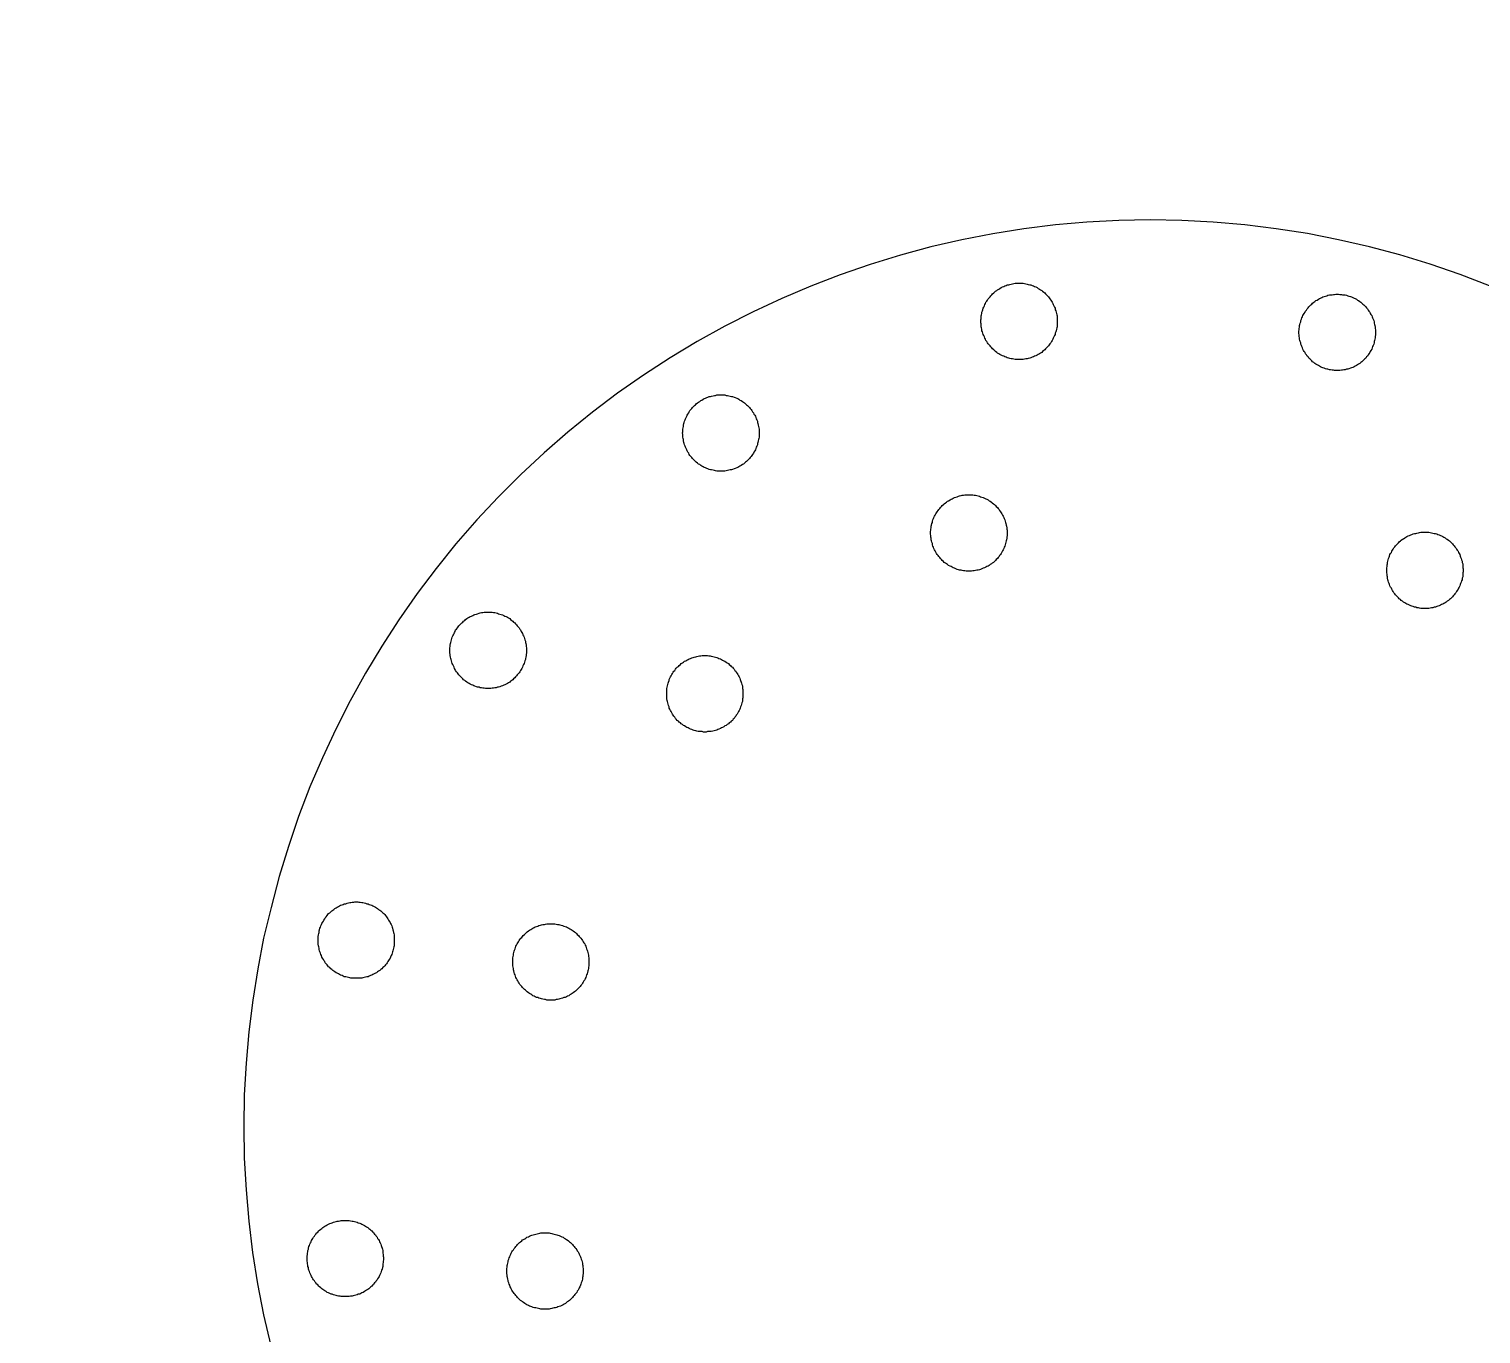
# Model space of a CAD drawing. Extents: x 1225654 to 1325654, y 924838 to 1022543.
# Drawn here: x 1261682 to 1262832, y 946783 to 947816 of the extents above; entities that cross this region are included whole.
import ezdxf

# ---------------------------------------------------------------- set-up
doc = ezdxf.new("R2010")
doc.units = 13

msp = doc.modelspace()

# ---------------------------------------------------------------- linework, layer by layer
msp.add_lwpolyline([(1260678.3, 924838.4), (1290630.1, 924838.4, 6.524121)], format="xyb", close=True)
msp.add_lwpolyline([(1260678.3, 924838.4), (1290630.1, 924838.4, 6.524121)], format="xyb", close=True)
msp.add_lwpolyline([(1262839.2, 947613.1), (1262815.8, 947622.1), (1262792.2, 947630.2), (1262768.1, 947637.6), (1262744.1, 947644.1), (1262719.5, 947649.5), (1262695, 947654.5), (1262670.2, 947658.3), (1262645.3, 947661.5), (1262620.3, 947663.5), (1262595.3, 947664.9), (1262570.3, 947665.3), (1262545.4, 947664.9), (1262520.2, 947663.5), (1262495.4, 947661.3), (1262470.4, 947658.3), (1262445.7, 947654.3), (1262421.2, 947649.5), (1262396.7, 947643.9), (1262372.6, 947637.4), (1262348.5, 947629.9), (1262324.9, 947621.9), (1262301.5, 947612.9), (1262278.5, 947603.2), (1262255.8, 947592.6), (1262233.3, 947581.1), (1262211.5, 947569), (1262190.1, 947556.2), (1262169, 947542.4), (1262148.5, 947528), (1262128.5, 947513), (1262109.1, 947497.2), (1262090.2, 947480.8), (1262071.8, 947463.7), (1262054, 947445.9), (1262037.1, 947427.7), (1262020.4, 947408.8), (1262004.7, 947389.2), (1261989.6, 947369.4), (1261975.2, 947348.7), (1261961.8, 947327.8), (1261948.7, 947306.4), (1261936.6, 947284.4), (1261925.3, 947262.1), (1261914.7, 947239.4), (1261904.8, 947216.4), (1261895.8, 947193), (1261887.7, 947169.1), (1261880.3, 947145.3), (1261874, 947121), (1261868.1, 947096.7), (1261863.4, 947072.2), (1261859.6, 947047.4), (1261856.4, 947022.4), (1261854.2, 946997.5), (1261852.8, 946972.5), (1261852.4, 946947.5), (1261852.8, 946922.5), (1261854.2, 946897.4), (1261856.4, 946872.4), (1261859.3, 946847.6), (1261863.2, 946822.9), (1261868.1, 946798.4), (1261873.7, 946773.8)])
for points in [[(1262496.8, 947585), (1262496.8, 947583.8), (1262496.8, 947583), (1262496.6, 947581.8), (1262496.6, 947580.7), (1262496.3, 947579.8), (1262496.1, 947578.7), (1262495.9, 947577.5), (1262495.6, 947576.6), (1262495.2, 947575.5), (1262495, 947574.6), (1262494.5, 947573.7), (1262494.1, 947572.6), (1262493.6, 947571.7), (1262493.2, 947570.8), (1262492.7, 947569.9), (1262492.3, 947569), (1262491.6, 947568.1), (1262490.9, 947567.2), (1262490.3, 947566.3), (1262489.8, 947565.6), (1262488.9, 947564.7), (1262488.2, 947564), (1262487.5, 947563.1), (1262486.9, 947562.4), (1262486, 947561.8), (1262485.1, 947561.1), (1262484.4, 947560.4), (1262483.5, 947559.8), (1262482.6, 947559.3), (1262481.7, 947558.8), (1262480.8, 947558.2), (1262479.9, 947557.8), (1262478.8, 947557.3), (1262477.9, 947556.8), (1262477, 947556.6), (1262475.9, 947556.2), (1262475, 947555.9), (1262473.8, 947555.5), (1262472.9, 947555.2), (1262471.8, 947555.2), (1262470.7, 947555), (1262469.8, 947554.8), (1262468.7, 947554.8), (1262467.5, 947554.8), (1262466.6, 947554.8), (1262465.5, 947554.8), (1262464.4, 947554.8), (1262463.5, 947554.8), (1262462.3, 947555), (1262461.2, 947555.2), (1262460.3, 947555.2), (1262459.2, 947555.5), (1262458.3, 947555.9), (1262457.2, 947556.2), (1262456.3, 947556.6), (1262455.1, 947556.8), (1262454.3, 947557.3), (1262453.4, 947557.8), (1262452.2, 947558.2), (1262451.3, 947558.8), (1262450.4, 947559.3), (1262449.5, 947559.8), (1262448.8, 947560.4), (1262447.9, 947561.1), (1262447.1, 947561.8), (1262446.4, 947562.4), (1262445.5, 947563.1), (1262444.8, 947564), (1262444.1, 947564.7), (1262443.5, 947565.6), (1262442.8, 947566.3), (1262442.1, 947567.2), (1262441.4, 947568.1), (1262441, 947569), (1262440.3, 947569.9), (1262439.9, 947570.8), (1262439.4, 947571.7), (1262439, 947572.6), (1262438.5, 947573.7), (1262438, 947574.6), (1262437.8, 947575.5), (1262437.4, 947576.6), (1262437.1, 947577.5), (1262437, 947578.7), (1262436.7, 947579.8), (1262436.5, 947580.7), (1262436.5, 947581.8), (1262436.5, 947583), (1262436.3, 947583.8), (1262436.3, 947585), (1262436.3, 947586.1), (1262436.5, 947587), (1262436.5, 947588.1), (1262436.5, 947589.3), (1262436.7, 947590.2), (1262437, 947591.3), (1262437.1, 947592.2), (1262437.4, 947593.3), (1262437.8, 947594.2), (1262438, 947595.3), (1262438.5, 947596.2), (1262439, 947597.4), (1262439.4, 947598.2), (1262439.9, 947599.1), (1262440.3, 947600.1), (1262441, 947601), (1262441.4, 947601.8), (1262442.1, 947602.7), (1262442.8, 947603.7), (1262443.5, 947604.3), (1262444.1, 947605.2), (1262444.8, 947605.9), (1262445.5, 947606.8), (1262446.4, 947607.5), (1262447.1, 947608.2), (1262447.9, 947608.8), (1262448.8, 947609.5), (1262449.5, 947609.9), (1262450.4, 947610.6), (1262451.3, 947611.1), (1262452.2, 947611.8), (1262453.4, 947612.2), (1262454.3, 947612.6), (1262455.1, 947613.1), (1262456.3, 947613.3), (1262457.2, 947613.8), (1262458.3, 947614), (1262459.2, 947614.2), (1262460.3, 947614.5), (1262461.2, 947614.7), (1262462.3, 947614.9), (1262463.5, 947615.1), (1262464.4, 947615.1), (1262465.5, 947615.1), (1262466.6, 947615.1), (1262467.5, 947615.1), (1262468.7, 947615.1), (1262469.8, 947615.1), (1262470.7, 947614.9), (1262471.8, 947614.7), (1262472.9, 947614.5), (1262473.8, 947614.2), (1262475, 947614), (1262475.9, 947613.8), (1262477, 947613.3), (1262477.9, 947613.1), (1262478.8, 947612.6), (1262479.9, 947612.2), (1262480.8, 947611.8), (1262481.7, 947611.1), (1262482.6, 947610.6), (1262483.5, 947609.9), (1262484.4, 947609.5), (1262485.1, 947608.8), (1262486, 947608.2), (1262486.9, 947607.5), (1262487.5, 947606.8), (1262488.2, 947605.9), (1262488.9, 947605.2), (1262489.8, 947604.3), (1262490.3, 947603.7), (1262490.9, 947602.7), (1262491.6, 947601.8), (1262492.3, 947601), (1262492.7, 947600.1), (1262493.2, 947599.1), (1262493.6, 947598.2), (1262494.1, 947597.4), (1262494.5, 947596.2), (1262495, 947595.3), (1262495.2, 947594.2), (1262495.6, 947593.3), (1262495.9, 947592.2), (1262496.1, 947591.3), (1262496.3, 947590.2), (1262496.6, 947589.3), (1262496.6, 947588.1), (1262496.8, 947587), (1262496.8, 947586.1), (1262496.8, 947585), (1262496.8, 947585)], [(1262748.8, 947576.2), (1262748.8, 947575.3), (1262748.8, 947574.2), (1262748.5, 947573), (1262748.5, 947571.9), (1262748.3, 947571), (1262748.1, 947569.9), (1262747.9, 947569), (1262747.7, 947567.9), (1262747.5, 947567), (1262747, 947565.8), (1262746.5, 947565), (1262746.3, 947564), (1262745.9, 947562.9), (1262745.2, 947562), (1262744.7, 947561.1), (1262744.3, 947560.2), (1262743.6, 947559.3), (1262742.9, 947558.4), (1262742.5, 947557.5), (1262741.8, 947556.8), (1262741.1, 947555.9), (1262740.3, 947555.2), (1262739.6, 947554.6), (1262738.9, 947553.7), (1262738, 947553), (1262737.1, 947552.3), (1262736.4, 947551.6), (1262735.5, 947551.2), (1262734.6, 947550.6), (1262733.7, 947550.1), (1262732.8, 947549.6), (1262731.9, 947549), (1262730.8, 947548.5), (1262729.8, 947548.3), (1262729, 947547.8), (1262727.8, 947547.4), (1262726.9, 947547.2), (1262725.8, 947547), (1262724.9, 947546.7), (1262723.8, 947546.5), (1262722.7, 947546.3), (1262721.8, 947546.3), (1262720.6, 947546), (1262719.5, 947546), (1262718.6, 947546), (1262717.5, 947546), (1262716.4, 947546), (1262715.5, 947546.3), (1262714.4, 947546.3), (1262713.2, 947546.5), (1262712.3, 947546.7), (1262711.2, 947547), (1262710.3, 947547.2), (1262709.2, 947547.4), (1262708.3, 947547.8), (1262707.2, 947548.3), (1262706.2, 947548.5), (1262705.3, 947549), (1262704.5, 947549.6), (1262703.6, 947550.1), (1262702.6, 947550.6), (1262701.7, 947551.2), (1262700.9, 947551.6), (1262700, 947552.3), (1262699, 947553), (1262698.4, 947553.7), (1262697.5, 947554.6), (1262696.8, 947555.2), (1262696.1, 947555.9), (1262695.4, 947556.8), (1262694.8, 947557.5), (1262694.1, 947558.4), (1262693.4, 947559.3), (1262693, 947560.2), (1262692.3, 947561.1), (1262691.8, 947562), (1262691.4, 947562.9), (1262690.9, 947564), (1262690.5, 947565), (1262690.1, 947565.8), (1262689.8, 947567), (1262689.6, 947567.9), (1262689.2, 947569), (1262688.9, 947569.9), (1262688.7, 947571), (1262688.7, 947571.9), (1262688.5, 947573), (1262688.5, 947574.2), (1262688.2, 947575.3), (1262688.2, 947576.2), (1262688.2, 947577.3), (1262688.5, 947578.4), (1262688.5, 947579.4), (1262688.7, 947580.4), (1262688.7, 947581.6), (1262688.9, 947582.5), (1262689.2, 947583.6), (1262689.6, 947584.5), (1262689.8, 947585.7), (1262690.1, 947586.6), (1262690.5, 947587.7), (1262690.9, 947588.6), (1262691.4, 947589.5), (1262691.8, 947590.3), (1262692.3, 947591.3), (1262693, 947592.2), (1262693.4, 947593.1), (1262694.1, 947593.9), (1262694.8, 947594.9), (1262695.4, 947595.8), (1262696.1, 947596.5), (1262696.8, 947597.4), (1262697.5, 947598), (1262698.4, 947598.7), (1262699, 947599.4), (1262700, 947600.1), (1262700.9, 947600.7), (1262701.7, 947601.4), (1262702.6, 947601.8), (1262703.6, 947602.5), (1262704.5, 947603), (1262705.3, 947603.4), (1262706.2, 947603.9), (1262707.2, 947604.3), (1262708.3, 947604.6), (1262709.2, 947605), (1262710.3, 947605.2), (1262711.2, 947605.7), (1262712.3, 947605.9), (1262713.2, 947606.1), (1262714.4, 947606.1), (1262715.5, 947606.3), (1262716.4, 947606.3), (1262717.5, 947606.6), (1262718.6, 947606.6), (1262719.5, 947606.6), (1262720.6, 947606.3), (1262721.8, 947606.3), (1262722.7, 947606.1), (1262723.8, 947606.1), (1262724.9, 947605.9), (1262725.8, 947605.7), (1262726.9, 947605.2), (1262727.8, 947605), (1262729, 947604.6), (1262729.8, 947604.3), (1262730.8, 947603.9), (1262731.9, 947603.4), (1262732.8, 947603), (1262733.7, 947602.5), (1262734.6, 947601.8), (1262735.5, 947601.4), (1262736.4, 947600.7), (1262737.1, 947600.1), (1262738, 947599.4), (1262738.9, 947598.7), (1262739.6, 947598), (1262740.3, 947597.4), (1262741.1, 947596.5), (1262741.8, 947595.8), (1262742.5, 947594.9), (1262742.9, 947593.9), (1262743.6, 947593.1), (1262744.3, 947592.2), (1262744.7, 947591.3), (1262745.2, 947590.3), (1262745.9, 947589.5), (1262746.3, 947588.6), (1262746.5, 947587.7), (1262747, 947586.6), (1262747.5, 947585.7), (1262747.7, 947584.5), (1262747.9, 947583.6), (1262748.1, 947582.5), (1262748.3, 947581.6), (1262748.5, 947580.4), (1262748.5, 947579.4), (1262748.8, 947578.4), (1262748.8, 947577.3), (1262748.8, 947576.2), (1262748.8, 947576.2)], [(1262260.5, 947496.6), (1262260.5, 947495.4), (1262260.5, 947494.5), (1262260.5, 947493.4), (1262260.3, 947492.3), (1262260.1, 947491.4), (1262259.8, 947490.3), (1262259.6, 947489.1), (1262259.4, 947488.2), (1262259.2, 947487.1), (1262258.7, 947486.2), (1262258.3, 947485.3), (1262258.1, 947484.2), (1262257.6, 947483.2), (1262257.2, 947482.4), (1262256.5, 947481.5), (1262256, 947480.6), (1262255.3, 947479.6), (1262254.9, 947478.8), (1262254.2, 947477.9), (1262253.6, 947477.2), (1262252.9, 947476.3), (1262252.2, 947475.6), (1262251.3, 947474.7), (1262250.6, 947474), (1262249.7, 947473.4), (1262249, 947472.7), (1262248.1, 947472), (1262247.3, 947471.6), (1262246.4, 947470.9), (1262245.4, 947470.4), (1262244.5, 947469.7), (1262243.7, 947469.3), (1262242.8, 947468.9), (1262241.6, 947468.4), (1262240.7, 947468.2), (1262239.6, 947467.7), (1262238.7, 947467.5), (1262237.6, 947467.3), (1262236.7, 947467.1), (1262235.6, 947466.8), (1262234.6, 947466.6), (1262233.5, 947466.4), (1262232.4, 947466.4), (1262231.5, 947466.4), (1262230.4, 947466.4), (1262229.3, 947466.4), (1262228.4, 947466.4), (1262227.2, 947466.4), (1262226.1, 947466.6), (1262225.2, 947466.8), (1262224.1, 947467.1), (1262222.9, 947467.3), (1262222.1, 947467.5), (1262220.9, 947467.7), (1262220, 947468.2), (1262219.1, 947468.4), (1262218, 947468.9), (1262217.1, 947469.3), (1262216.2, 947469.7), (1262215.3, 947470.4), (1262214.4, 947470.9), (1262213.5, 947471.6), (1262212.6, 947472), (1262211.7, 947472.7), (1262210.8, 947473.4), (1262210.1, 947474), (1262209.4, 947474.7), (1262208.5, 947475.6), (1262207.9, 947476.3), (1262207.2, 947477.2), (1262206.5, 947477.9), (1262205.8, 947478.8), (1262205.2, 947479.6), (1262204.8, 947480.6), (1262204.1, 947481.5), (1262203.6, 947482.4), (1262203.2, 947483.2), (1262202.7, 947484.2), (1262202.2, 947485.3), (1262202, 947486.2), (1262201.6, 947487.1), (1262201.3, 947488.2), (1262200.9, 947489.1), (1262200.7, 947490.3), (1262200.7, 947491.4), (1262200.5, 947492.3), (1262200.2, 947493.4), (1262200.2, 947494.5), (1262200.2, 947495.4), (1262200, 947496.6), (1262200.2, 947497.6), (1262200.2, 947498.6), (1262200.2, 947499.7), (1262200.5, 947500.8), (1262200.7, 947501.7), (1262200.7, 947502.8), (1262200.9, 947504), (1262201.3, 947504.8), (1262201.6, 947506), (1262202, 947506.9), (1262202.2, 947507.8), (1262202.7, 947508.9), (1262203.2, 947509.8), (1262203.6, 947510.7), (1262204.1, 947511.6), (1262204.8, 947512.5), (1262205.2, 947513.4), (1262205.8, 947514.3), (1262206.5, 947515.2), (1262207.2, 947515.9), (1262207.9, 947516.8), (1262208.5, 947517.5), (1262209.4, 947518.4), (1262210.1, 947519), (1262210.8, 947519.7), (1262211.7, 947520.4), (1262212.6, 947521.1), (1262213.5, 947521.5), (1262214.4, 947522.2), (1262215.3, 947522.6), (1262216.2, 947523.3), (1262217.1, 947523.8), (1262218, 947524.2), (1262219.1, 947524.7), (1262220, 947524.9), (1262220.9, 947525.4), (1262222.1, 947525.6), (1262222.9, 947525.8), (1262224.1, 947526), (1262225.2, 947526.2), (1262226.1, 947526.4), (1262227.2, 947526.7), (1262228.4, 947526.7), (1262229.3, 947526.7), (1262230.4, 947526.7), (1262231.5, 947526.7), (1262232.4, 947526.7), (1262233.5, 947526.7), (1262234.6, 947526.4), (1262235.6, 947526.2), (1262236.7, 947526), (1262237.6, 947525.8), (1262238.7, 947525.6), (1262239.6, 947525.4), (1262240.7, 947524.9), (1262241.6, 947524.7), (1262242.8, 947524.2), (1262243.7, 947523.8), (1262244.5, 947523.3), (1262245.4, 947522.6), (1262246.4, 947522.2), (1262247.3, 947521.5), (1262248.1, 947521.1), (1262249, 947520.4), (1262249.7, 947519.7), (1262250.6, 947519), (1262251.3, 947518.4), (1262252.2, 947517.5), (1262252.9, 947516.8), (1262253.6, 947515.9), (1262254.2, 947515.2), (1262254.9, 947514.3), (1262255.3, 947513.4), (1262256, 947512.5), (1262256.5, 947511.6), (1262257.2, 947510.7), (1262257.6, 947509.8), (1262258.1, 947508.9), (1262258.3, 947507.8), (1262258.7, 947506.9), (1262259.2, 947506), (1262259.4, 947504.8), (1262259.6, 947504), (1262259.8, 947502.8), (1262260.1, 947501.7), (1262260.3, 947500.8), (1262260.5, 947499.7), (1262260.5, 947498.6), (1262260.5, 947497.6), (1262260.5, 947496.6), (1262260.5, 947496.6)], [(1262457, 947417.3), (1262457, 947416.4), (1262457, 947415.3), (1262456.7, 947414.2), (1262456.7, 947413.3), (1262456.5, 947412.1), (1262456.3, 947411.1), (1262456, 947410.1), (1262455.8, 947409), (1262455.6, 947408.1), (1262455.1, 947407), (1262454.7, 947406.1), (1262454.3, 947405.2), (1262454, 947404.1), (1262453.4, 947403.2), (1262452.9, 947402.3), (1262452.4, 947401.3), (1262451.8, 947400.5), (1262451.1, 947399.6), (1262450.7, 947398.9), (1262450, 947398), (1262449.3, 947397.1), (1262448.4, 947396.4), (1262447.7, 947395.7), (1262447.1, 947394.8), (1262446.2, 947394.1), (1262445.2, 947393.5), (1262444.6, 947393.1), (1262443.7, 947392.4), (1262442.8, 947391.7), (1262441.9, 947391.2), (1262441, 947390.8), (1262440.1, 947390.3), (1262439, 947389.9), (1262438, 947389.5), (1262437.1, 947389), (1262436, 947388.5), (1262435.1, 947388.3), (1262434, 947388.1), (1262433.1, 947387.9), (1262432, 947387.6), (1262430.8, 947387.4), (1262429.9, 947387.4), (1262428.8, 947387.2), (1262427.7, 947387.2), (1262426.8, 947387.2), (1262425.7, 947387.2), (1262424.6, 947387.2), (1262423.6, 947387.4), (1262422.6, 947387.4), (1262421.4, 947387.6), (1262420.5, 947387.9), (1262419.4, 947388.1), (1262418.5, 947388.3), (1262417.4, 947388.5), (1262416.4, 947389), (1262415.4, 947389.5), (1262414.4, 947389.9), (1262413.5, 947390.3), (1262412.6, 947390.8), (1262411.8, 947391.2), (1262410.6, 947391.7), (1262409.9, 947392.4), (1262409, 947393.1), (1262408.2, 947393.5), (1262407.2, 947394.1), (1262406.6, 947394.8), (1262405.6, 947395.7), (1262405, 947396.4), (1262404.3, 947397.1), (1262403.6, 947398), (1262403, 947398.9), (1262402.3, 947399.6), (1262401.6, 947400.5), (1262401.2, 947401.3), (1262400.5, 947402.3), (1262400, 947403.2), (1262399.6, 947404.1), (1262399.1, 947405.2), (1262398.7, 947406.1), (1262398.2, 947407), (1262398, 947408.1), (1262397.8, 947409), (1262397.4, 947410.1), (1262397.1, 947411.1), (1262396.9, 947412.1), (1262396.9, 947413.3), (1262396.7, 947414.2), (1262396.7, 947415.3), (1262396.4, 947416.4), (1262396.4, 947417.3), (1262396.4, 947418.5), (1262396.7, 947419.6), (1262396.7, 947420.5), (1262396.9, 947421.6), (1262396.9, 947422.7), (1262397.1, 947423.6), (1262397.4, 947424.8), (1262397.8, 947425.7), (1262398, 947426.8), (1262398.2, 947427.7), (1262398.7, 947428.8), (1262399.1, 947429.7), (1262399.6, 947430.6), (1262400, 947431.5), (1262400.5, 947432.7), (1262401.2, 947433.5), (1262401.6, 947434.2), (1262402.3, 947435.1), (1262403, 947436), (1262403.6, 947436.9), (1262404.3, 947437.6), (1262405, 947438.5), (1262405.6, 947439.2), (1262406.6, 947439.9), (1262407.2, 947440.5), (1262408.2, 947441.2), (1262409, 947441.9), (1262409.9, 947442.5), (1262410.6, 947443), (1262411.8, 947443.7), (1262412.6, 947444.1), (1262413.5, 947444.5), (1262414.4, 947445), (1262415.4, 947445.5), (1262416.4, 947445.9), (1262417.4, 947446.1), (1262418.5, 947446.6), (1262419.4, 947446.8), (1262420.5, 947447.1), (1262421.4, 947447.3), (1262422.6, 947447.3), (1262423.6, 947447.5), (1262424.6, 947447.5), (1262425.7, 947447.7), (1262426.8, 947447.7), (1262427.7, 947447.7), (1262428.8, 947447.5), (1262429.9, 947447.5), (1262430.8, 947447.3), (1262432, 947447.3), (1262433.1, 947447.1), (1262434, 947446.8), (1262435.1, 947446.6), (1262436, 947446.1), (1262437.1, 947445.9), (1262438, 947445.5), (1262439, 947445), (1262440.1, 947444.5), (1262441, 947444.1), (1262441.9, 947443.7), (1262442.8, 947443), (1262443.7, 947442.5), (1262444.6, 947441.9), (1262445.2, 947441.2), (1262446.2, 947440.5), (1262447.1, 947439.9), (1262447.7, 947439.2), (1262448.4, 947438.5), (1262449.3, 947437.6), (1262450, 947436.9), (1262450.7, 947436), (1262451.1, 947435.1), (1262451.8, 947434.2), (1262452.4, 947433.5), (1262452.9, 947432.7), (1262453.4, 947431.5), (1262454, 947430.6), (1262454.3, 947429.7), (1262454.7, 947428.8), (1262455.1, 947427.7), (1262455.6, 947426.8), (1262455.8, 947425.7), (1262456, 947424.8), (1262456.3, 947423.6), (1262456.5, 947422.7), (1262456.7, 947421.6), (1262456.7, 947420.5), (1262457, 947419.6), (1262457, 947418.5), (1262457, 947417.3), (1262457, 947417.3)], [(1262818.3, 947387.9), (1262818.3, 947386.7), (1262818.1, 947385.9), (1262818.1, 947384.7), (1262817.9, 947383.6), (1262817.9, 947382.7), (1262817.6, 947381.6), (1262817.4, 947380.4), (1262816.9, 947379.6), (1262816.7, 947378.4), (1262816.3, 947377.5), (1262816, 947376.6), (1262815.6, 947375.5), (1262815.2, 947374.6), (1262814.7, 947373.7), (1262814.3, 947372.8), (1262813.6, 947371.9), (1262813.1, 947371), (1262812.4, 947370.1), (1262811.8, 947369.2), (1262811.1, 947368.5), (1262810.4, 947367.6), (1262809.7, 947366.9), (1262809.1, 947366), (1262808.2, 947365.3), (1262807.5, 947364.7), (1262806.6, 947364), (1262805.7, 947363.3), (1262804.8, 947362.7), (1262803.9, 947362.2), (1262803, 947361.7), (1262802.1, 947361.1), (1262801.2, 947360.7), (1262800.3, 947360.2), (1262799.4, 947359.7), (1262798.3, 947359.5), (1262797.4, 947359.1), (1262796.3, 947358.8), (1262795.3, 947358.6), (1262794.2, 947358.1), (1262793.3, 947358.1), (1262792.2, 947358), (1262791.1, 947357.7), (1262790.2, 947357.7), (1262789.1, 947357.7), (1262787.9, 947357.7), (1262787, 947357.7), (1262785.9, 947357.7), (1262784.8, 947357.7), (1262783.6, 947358), (1262782.8, 947358.1), (1262781.6, 947358.1), (1262780.7, 947358.6), (1262779.6, 947358.8), (1262778.7, 947359.1), (1262777.6, 947359.5), (1262776.7, 947359.7), (1262775.8, 947360.2), (1262774.7, 947360.7), (1262773.7, 947361.1), (1262772.8, 947361.7), (1262772, 947362.2), (1262771.1, 947362.7), (1262770.1, 947363.3), (1262769.2, 947364), (1262768.6, 947364.7), (1262767.7, 947365.3), (1262767, 947366), (1262766.3, 947366.9), (1262765.5, 947367.6), (1262764.8, 947368.5), (1262764.1, 947369.2), (1262763.4, 947370.1), (1262762.9, 947371), (1262762.3, 947371.9), (1262761.9, 947372.8), (1262761.4, 947373.7), (1262760.7, 947374.6), (1262760.3, 947375.5), (1262760, 947376.6), (1262759.6, 947377.5), (1262759.1, 947378.4), (1262758.9, 947379.6), (1262758.7, 947380.4), (1262758.4, 947381.6), (1262758.3, 947382.7), (1262758, 947383.6), (1262758, 947384.7), (1262757.8, 947385.9), (1262757.8, 947386.7), (1262757.8, 947387.9), (1262757.8, 947389), (1262757.8, 947389.9), (1262758, 947391), (1262758, 947392.1), (1262758.3, 947393.1), (1262758.4, 947394.1), (1262758.7, 947395.1), (1262758.9, 947396.2), (1262759.1, 947397.1), (1262759.6, 947398.2), (1262760, 947399.1), (1262760.3, 947400.3), (1262760.7, 947401.1), (1262761.4, 947402), (1262761.9, 947402.9), (1262762.3, 947403.9), (1262762.9, 947404.7), (1262763.4, 947405.6), (1262764.1, 947406.5), (1262764.8, 947407.2), (1262765.5, 947408.1), (1262766.3, 947408.8), (1262767, 947409.7), (1262767.7, 947410.4), (1262768.6, 947411.1), (1262769.2, 947411.7), (1262770.1, 947412.4), (1262771.1, 947412.8), (1262772, 947413.5), (1262772.8, 947414), (1262773.7, 947414.7), (1262774.7, 947415.1), (1262775.8, 947415.5), (1262776.7, 947416), (1262777.6, 947416.2), (1262778.7, 947416.7), (1262779.6, 947416.9), (1262780.7, 947417.1), (1262781.6, 947417.3), (1262782.8, 947417.6), (1262783.6, 947417.8), (1262784.8, 947418), (1262785.9, 947418), (1262787, 947418), (1262787.9, 947418), (1262789.1, 947418), (1262790.2, 947418), (1262791.1, 947418), (1262792.2, 947417.8), (1262793.3, 947417.6), (1262794.2, 947417.3), (1262795.3, 947417.1), (1262796.3, 947416.9), (1262797.4, 947416.7), (1262798.3, 947416.2), (1262799.4, 947416), (1262800.3, 947415.5), (1262801.2, 947415.1), (1262802.1, 947414.7), (1262803, 947414), (1262803.9, 947413.5), (1262804.8, 947412.8), (1262805.7, 947412.4), (1262806.6, 947411.7), (1262807.5, 947411.1), (1262808.2, 947410.4), (1262809.1, 947409.7), (1262809.7, 947408.8), (1262810.4, 947408.1), (1262811.1, 947407.2), (1262811.8, 947406.5), (1262812.4, 947405.6), (1262813.1, 947404.7), (1262813.6, 947403.9), (1262814.3, 947402.9), (1262814.7, 947402), (1262815.2, 947401.1), (1262815.6, 947400.3), (1262816, 947399.1), (1262816.3, 947398.2), (1262816.7, 947397.1), (1262816.9, 947396.2), (1262817.4, 947395.1), (1262817.6, 947394.1), (1262817.9, 947393.1), (1262817.9, 947392.1), (1262818.1, 947391), (1262818.1, 947389.9), (1262818.3, 947389), (1262818.3, 947387.9), (1262818.3, 947387.9)], [(1262076.2, 947324.4), (1262076.2, 947323.5), (1262076.2, 947322.4), (1262076.1, 947321.3), (1262076.1, 947320.4), (1262075.8, 947319.2), (1262075.6, 947318.1), (1262075.4, 947317.2), (1262075.1, 947316.1), (1262074.7, 947315.2), (1262074.5, 947314.1), (1262074, 947313.2), (1262073.5, 947312.2), (1262073.1, 947311.2), (1262072.6, 947310.2), (1262072.2, 947309.3), (1262071.5, 947308.4), (1262071.1, 947307.6), (1262070.4, 947306.6), (1262069.7, 947306), (1262069, 947305), (1262068.4, 947304.2), (1262067.7, 947303.5), (1262067, 947302.8), (1262066.1, 947301.9), (1262065.5, 947301.2), (1262064.6, 947300.6), (1262063.7, 947300.1), (1262063, 947299.4), (1262062.1, 947298.8), (1262061.2, 947298.3), (1262060.3, 947297.8), (1262059.1, 947297.2), (1262058.3, 947297), (1262057.4, 947296.5), (1262056.2, 947296.1), (1262055.3, 947295.6), (1262054.2, 947295.4), (1262053.3, 947295.2), (1262052.2, 947294.9), (1262051.3, 947294.7), (1262050.2, 947294.5), (1262049, 947294.5), (1262048.1, 947294.2), (1262047, 947294.2), (1262045.9, 947294.2), (1262045, 947294.2), (1262043.9, 947294.2), (1262042.7, 947294.5), (1262041.8, 947294.5), (1262040.7, 947294.7), (1262039.6, 947294.9), (1262038.7, 947295.2), (1262037.5, 947295.4), (1262036.7, 947295.6), (1262035.5, 947296.1), (1262034.6, 947296.5), (1262033.7, 947297), (1262032.8, 947297.2), (1262031.7, 947297.8), (1262030.8, 947298.3), (1262029.9, 947298.8), (1262029, 947299.4), (1262028.1, 947300.1), (1262027.4, 947300.6), (1262026.5, 947301.2), (1262025.9, 947301.9), (1262025, 947302.8), (1262024.3, 947303.5), (1262023.6, 947304.2), (1262022.7, 947305), (1262022.3, 947306), (1262021.6, 947306.6), (1262020.9, 947307.6), (1262020.2, 947308.4), (1262019.8, 947309.3), (1262019.3, 947310.2), (1262018.9, 947311.2), (1262018.4, 947312.2), (1262018, 947313.2), (1262017.5, 947314.1), (1262017.3, 947315.2), (1262016.8, 947316.1), (1262016.6, 947317.2), (1262016.4, 947318.1), (1262016.2, 947319.2), (1262015.9, 947320.4), (1262015.9, 947321.3), (1262015.7, 947322.4), (1262015.7, 947323.5), (1262015.7, 947324.4), (1262015.7, 947325.6), (1262015.7, 947326.6), (1262015.9, 947327.6), (1262015.9, 947328.7), (1262016.2, 947329.8), (1262016.4, 947330.7), (1262016.6, 947331.8), (1262016.8, 947332.8), (1262017.3, 947333.8), (1262017.5, 947334.8), (1262018, 947335.9), (1262018.4, 947336.8), (1262018.9, 947337.7), (1262019.3, 947338.6), (1262019.8, 947339.5), (1262020.2, 947340.6), (1262020.9, 947341.3), (1262021.6, 947342.2), (1262022.3, 947343.1), (1262022.7, 947344), (1262023.6, 947344.6), (1262024.3, 947345.6), (1262025, 947346.2), (1262025.9, 947346.9), (1262026.5, 947347.6), (1262027.4, 947348.2), (1262028.1, 947348.9), (1262029, 947349.6), (1262029.9, 947350.1), (1262030.8, 947350.8), (1262031.7, 947351.2), (1262032.8, 947351.6), (1262033.7, 947352.1), (1262034.6, 947352.5), (1262035.5, 947353), (1262036.7, 947353.2), (1262037.5, 947353.4), (1262038.7, 947353.9), (1262039.6, 947354.1), (1262040.7, 947354.4), (1262041.8, 947354.4), (1262042.7, 947354.6), (1262043.9, 947354.6), (1262045, 947354.8), (1262045.9, 947354.8), (1262047, 947354.8), (1262048.1, 947354.6), (1262049, 947354.6), (1262050.2, 947354.4), (1262051.3, 947354.4), (1262052.2, 947354.1), (1262053.3, 947353.9), (1262054.2, 947353.4), (1262055.3, 947353.2), (1262056.2, 947353), (1262057.4, 947352.5), (1262058.3, 947352.1), (1262059.1, 947351.6), (1262060.3, 947351.2), (1262061.2, 947350.8), (1262062.1, 947350.1), (1262063, 947349.6), (1262063.7, 947348.9), (1262064.6, 947348.2), (1262065.5, 947347.6), (1262066.1, 947346.9), (1262067, 947346.2), (1262067.7, 947345.6), (1262068.4, 947344.6), (1262069, 947344), (1262069.7, 947343.1), (1262070.4, 947342.2), (1262071.1, 947341.3), (1262071.5, 947340.6), (1262072.2, 947339.5), (1262072.6, 947338.6), (1262073.1, 947337.7), (1262073.5, 947336.8), (1262074, 947335.9), (1262074.5, 947334.8), (1262074.7, 947333.8), (1262075.1, 947332.8), (1262075.4, 947331.8), (1262075.6, 947330.7), (1262075.8, 947329.8), (1262076.1, 947328.7), (1262076.1, 947327.6), (1262076.2, 947326.6), (1262076.2, 947325.6), (1262076.2, 947324.4), (1262076.2, 947324.4)], [(1262247.7, 947290.2), (1262247.7, 947289.1), (1262247.7, 947288), (1262247.7, 947287), (1262247.5, 947286), (1262247.3, 947284.8), (1262247.3, 947283.9), (1262246.8, 947282.8), (1262246.6, 947281.9), (1262246.4, 947280.8), (1262245.9, 947279.8), (1262245.7, 947278.8), (1262245.2, 947277.8), (1262244.8, 947276.9), (1262244.3, 947276), (1262243.7, 947274.9), (1262243.2, 947274), (1262242.5, 947273.1), (1262242.1, 947272.4), (1262241.4, 947271.6), (1262240.7, 947270.6), (1262240.1, 947270), (1262239.4, 947269), (1262238.5, 947268.4), (1262237.8, 947267.7), (1262236.9, 947267), (1262236.2, 947266.4), (1262235.3, 947265.7), (1262234.4, 947265), (1262233.5, 947264.6), (1262232.6, 947263.9), (1262231.7, 947263.4), (1262230.8, 947263), (1262229.9, 947262.5), (1262228.8, 947262.1), (1262227.9, 947261.7), (1262227, 947261.4), (1262225.9, 947261), (1262225, 947260.8), (1262223.8, 947260.5), (1262222.7, 947260.3), (1262221.8, 947260.3), (1262220.7, 947260.1), (1262219.6, 947260.1), (1262218.7, 947259.8), (1262217.6, 947259.8), (1262216.4, 947259.8), (1262215.5, 947260.1), (1262214.4, 947260.1), (1262213.3, 947260.3), (1262212.4, 947260.3), (1262211.3, 947260.5), (1262210.4, 947260.8), (1262209.2, 947261), (1262208.4, 947261.4), (1262207.2, 947261.7), (1262206.3, 947262.1), (1262205.2, 947262.5), (1262204.3, 947263), (1262203.4, 947263.4), (1262202.5, 947263.9), (1262201.6, 947264.6), (1262200.7, 947265), (1262199.8, 947265.7), (1262198.9, 947266.4), (1262198.2, 947267), (1262197.3, 947267.7), (1262196.6, 947268.4), (1262195.7, 947269), (1262195, 947270), (1262194.4, 947270.6), (1262193.7, 947271.6), (1262193, 947272.4), (1262192.6, 947273.1), (1262191.9, 947274), (1262191.4, 947274.9), (1262190.8, 947276), (1262190.4, 947276.9), (1262189.9, 947277.8), (1262189.4, 947278.8), (1262189.2, 947279.8), (1262188.8, 947280.8), (1262188.5, 947281.9), (1262188.3, 947282.8), (1262188.1, 947283.9), (1262187.8, 947284.8), (1262187.6, 947286), (1262187.4, 947287), (1262187.4, 947288), (1262187.4, 947289.1), (1262187.4, 947290.2), (1262187.4, 947291.1), (1262187.4, 947292.2), (1262187.4, 947293.4), (1262187.6, 947294.2), (1262187.8, 947295.4), (1262188.1, 947296.5), (1262188.3, 947297.4), (1262188.5, 947298.5), (1262188.8, 947299.4), (1262189.2, 947300.6), (1262189.4, 947301.4), (1262189.9, 947302.4), (1262190.4, 947303.5), (1262190.8, 947304.4), (1262191.4, 947305.3), (1262191.9, 947306.2), (1262192.6, 947307.1), (1262193, 947308), (1262193.7, 947308.6), (1262194.4, 947309.6), (1262195, 947310.5), (1262195.7, 947311.2), (1262196.6, 947311.8), (1262197.3, 947312.5), (1262198.2, 947313.4), (1262198.9, 947314.1), (1262199.8, 947314.5), (1262200.7, 947315.2), (1262201.6, 947315.8), (1262202.5, 947316.3), (1262203.4, 947316.8), (1262204.3, 947317.2), (1262205.2, 947317.7), (1262206.3, 947318.1), (1262207.2, 947318.6), (1262208.4, 947318.8), (1262209.2, 947319.2), (1262210.4, 947319.4), (1262211.3, 947319.7), (1262212.4, 947319.9), (1262213.3, 947320.1), (1262214.4, 947320.1), (1262215.5, 947320.4), (1262216.4, 947320.4), (1262217.6, 947320.4), (1262218.7, 947320.4), (1262219.6, 947320.4), (1262220.7, 947320.1), (1262221.8, 947320.1), (1262222.7, 947319.9), (1262223.8, 947319.7), (1262225, 947319.4), (1262225.9, 947319.2), (1262227, 947318.8), (1262227.9, 947318.6), (1262228.8, 947318.1), (1262229.9, 947317.7), (1262230.8, 947317.2), (1262231.7, 947316.8), (1262232.6, 947316.3), (1262233.5, 947315.8), (1262234.4, 947315.2), (1262235.3, 947314.5), (1262236.2, 947314.1), (1262236.9, 947313.4), (1262237.8, 947312.5), (1262238.5, 947311.8), (1262239.4, 947311.2), (1262240.1, 947310.5), (1262240.7, 947309.6), (1262241.4, 947308.6), (1262242.1, 947308), (1262242.5, 947307.1), (1262243.2, 947306.2), (1262243.7, 947305.3), (1262244.3, 947304.4), (1262244.8, 947303.5), (1262245.2, 947302.4), (1262245.7, 947301.4), (1262245.9, 947300.6), (1262246.4, 947299.4), (1262246.6, 947298.5), (1262246.8, 947297.4), (1262247.3, 947296.5), (1262247.3, 947295.4), (1262247.5, 947294.2), (1262247.7, 947293.4), (1262247.7, 947292.2), (1262247.7, 947291.1), (1262247.7, 947290.2), (1262247.7, 947290.2)], [(1261971.6, 947094.9), (1261971.6, 947094), (1261971.6, 947092.9), (1261971.6, 947091.8), (1261971.4, 947090.6), (1261971.2, 947089.8), (1261971, 947088.6), (1261970.7, 947087.7), (1261970.5, 947086.6), (1261970.3, 947085.7), (1261969.8, 947084.6), (1261969.6, 947083.6), (1261969.1, 947082.8), (1261968.7, 947081.6), (1261968.3, 947080.7), (1261967.6, 947079.8), (1261967.1, 947079), (1261966.4, 947078), (1261966, 947077.1), (1261965.4, 947076.2), (1261964.7, 947075.6), (1261964, 947074.7), (1261963.3, 947074), (1261962.4, 947073.3), (1261961.8, 947072.4), (1261960.8, 947071.8), (1261960.2, 947071.1), (1261959.2, 947070.4), (1261958.3, 947069.9), (1261957.5, 947069.2), (1261956.6, 947068.8), (1261955.6, 947068.4), (1261954.7, 947067.7), (1261953.9, 947067.2), (1261952.7, 947067), (1261951.8, 947066.6), (1261951, 947066.1), (1261949.8, 947065.9), (1261948.9, 947065.6), (1261947.8, 947065.4), (1261946.7, 947065.2), (1261945.8, 947065), (1261944.6, 947065), (1261943.5, 947064.8), (1261942.6, 947064.8), (1261941.5, 947064.8), (1261940.4, 947064.8), (1261939.5, 947064.8), (1261938.3, 947065), (1261937.2, 947065), (1261936.3, 947065.2), (1261935.2, 947065.4), (1261934.3, 947065.6), (1261933.2, 947065.9), (1261932, 947066.1), (1261931.1, 947066.6), (1261930.2, 947067), (1261929.1, 947067.2), (1261928.2, 947067.7), (1261927.3, 947068.4), (1261926.4, 947068.8), (1261925.5, 947069.2), (1261924.6, 947069.9), (1261923.7, 947070.4), (1261922.8, 947071.1), (1261922.1, 947071.8), (1261921.2, 947072.4), (1261920.5, 947073.3), (1261919.6, 947074), (1261919, 947074.7), (1261918.3, 947075.6), (1261917.6, 947076.2), (1261916.9, 947077.1), (1261916.5, 947078), (1261915.8, 947079), (1261915.4, 947079.8), (1261914.7, 947080.7), (1261914.3, 947081.6), (1261913.8, 947082.8), (1261913.3, 947083.6), (1261913.1, 947084.6), (1261912.7, 947085.7), (1261912.4, 947086.6), (1261912.2, 947087.7), (1261912, 947088.6), (1261911.8, 947089.8), (1261911.6, 947090.6), (1261911.3, 947091.8), (1261911.3, 947092.9), (1261911.3, 947094), (1261911.3, 947094.9), (1261911.3, 947096), (1261911.3, 947097.2), (1261911.3, 947098), (1261911.6, 947099.2), (1261911.8, 947100.3), (1261912, 947101.2), (1261912.2, 947102.3), (1261912.4, 947103.2), (1261912.7, 947104.4), (1261913.1, 947105.2), (1261913.3, 947106.4), (1261913.8, 947107.3), (1261914.3, 947108.2), (1261914.7, 947109.1), (1261915.4, 947110), (1261915.8, 947110.9), (1261916.5, 947111.8), (1261916.9, 947112.7), (1261917.6, 947113.6), (1261918.3, 947114.5), (1261919, 947115.2), (1261919.6, 947116), (1261920.5, 947116.7), (1261921.2, 947117.4), (1261922.1, 947118.1), (1261922.8, 947118.8), (1261923.7, 947119.4), (1261924.6, 947120.1), (1261925.5, 947120.6), (1261926.4, 947121.2), (1261927.3, 947121.7), (1261928.2, 947122.2), (1261929.1, 947122.6), (1261930.2, 947123), (1261931.1, 947123.2), (1261932, 947123.7), (1261933.2, 947123.9), (1261934.3, 947124.4), (1261935.2, 947124.6), (1261936.3, 947124.8), (1261937.2, 947124.8), (1261938.3, 947125.1), (1261939.5, 947125.1), (1261940.4, 947125.3), (1261941.5, 947125.3), (1261942.6, 947125.3), (1261943.5, 947125.1), (1261944.6, 947125.1), (1261945.8, 947124.8), (1261946.7, 947124.8), (1261947.8, 947124.6), (1261948.9, 947124.4), (1261949.8, 947123.9), (1261951, 947123.7), (1261951.8, 947123.2), (1261952.7, 947123), (1261953.9, 947122.6), (1261954.7, 947122.2), (1261955.6, 947121.7), (1261956.6, 947121.2), (1261957.5, 947120.6), (1261958.3, 947120.1), (1261959.2, 947119.4), (1261960.2, 947118.8), (1261960.8, 947118.1), (1261961.8, 947117.4), (1261962.4, 947116.7), (1261963.3, 947116), (1261964, 947115.2), (1261964.7, 947114.5), (1261965.4, 947113.6), (1261966, 947112.7), (1261966.4, 947111.8), (1261967.1, 947110.9), (1261967.6, 947110), (1261968.3, 947109.1), (1261968.7, 947108.2), (1261969.1, 947107.3), (1261969.6, 947106.4), (1261969.8, 947105.2), (1261970.3, 947104.4), (1261970.5, 947103.2), (1261970.7, 947102.3), (1261971, 947101.2), (1261971.2, 947100.3), (1261971.4, 947099.2), (1261971.6, 947098), (1261971.6, 947097.2), (1261971.6, 947096), (1261971.6, 947094.9), (1261971.6, 947094.9)], [(1262125.8, 947077.8), (1262125.8, 947076.7), (1262125.8, 947075.8), (1262125.8, 947074.7), (1262125.5, 947073.5), (1262125.3, 947072.6), (1262125.1, 947071.5), (1262124.9, 947070.6), (1262124.6, 947069.5), (1262124.4, 947068.4), (1262123.9, 947067.5), (1262123.7, 947066.6), (1262123.3, 947065.4), (1262122.8, 947064.6), (1262122.4, 947063.6), (1262121.7, 947062.7), (1262121.3, 947061.8), (1262120.6, 947061), (1262120.1, 947060), (1262119.4, 947059.1), (1262118.8, 947058.4), (1262118.1, 947057.6), (1262117.4, 947056.9), (1262116.5, 947056), (1262115.8, 947055.3), (1262115, 947054.6), (1262114.3, 947054), (1262113.4, 947053.3), (1262112.5, 947052.8), (1262111.6, 947052.2), (1262110.7, 947051.7), (1262109.8, 947051), (1262108.9, 947050.6), (1262108, 947050.2), (1262106.9, 947049.7), (1262105.9, 947049.5), (1262104.8, 947049), (1262103.9, 947048.8), (1262102.8, 947048.6), (1262101.9, 947048.3), (1262100.8, 947048.1), (1262099.9, 947047.9), (1262098.7, 947047.6), (1262097.6, 947047.6), (1262096.7, 947047.6), (1262095.6, 947047.6), (1262094.5, 947047.6), (1262093.6, 947047.6), (1262092.5, 947047.6), (1262091.3, 947047.9), (1262090.5, 947048.1), (1262089.3, 947048.3), (1262088.2, 947048.6), (1262087.3, 947048.8), (1262086.2, 947049), (1262085.3, 947049.5), (1262084.3, 947049.7), (1262083.3, 947050.2), (1262082.3, 947050.6), (1262081.4, 947051), (1262080.5, 947051.7), (1262079.7, 947052.2), (1262078.7, 947052.8), (1262077.8, 947053.3), (1262076.9, 947054), (1262076.2, 947054.6), (1262075.4, 947055.3), (1262074.7, 947056), (1262073.8, 947056.9), (1262073.1, 947057.6), (1262072.5, 947058.4), (1262071.8, 947059.1), (1262071.1, 947060), (1262070.6, 947061), (1262069.9, 947061.8), (1262069.5, 947062.7), (1262068.9, 947063.6), (1262068.4, 947064.6), (1262067.9, 947065.4), (1262067.5, 947066.6), (1262067.3, 947067.5), (1262066.8, 947068.4), (1262066.6, 947069.5), (1262066.3, 947070.6), (1262065.9, 947071.5), (1262065.9, 947072.6), (1262065.7, 947073.5), (1262065.5, 947074.7), (1262065.5, 947075.8), (1262065.5, 947076.7), (1262065.5, 947077.8), (1262065.5, 947079), (1262065.5, 947079.8), (1262065.5, 947081), (1262065.7, 947082.1), (1262065.9, 947083), (1262065.9, 947084.1), (1262066.3, 947085.2), (1262066.6, 947086.2), (1262066.8, 947087.2), (1262067.3, 947088.2), (1262067.5, 947089.1), (1262067.9, 947090.2), (1262068.4, 947091.1), (1262068.9, 947092), (1262069.5, 947092.9), (1262069.9, 947093.8), (1262070.6, 947094.7), (1262071.1, 947095.6), (1262071.8, 947096.5), (1262072.5, 947097.2), (1262073.1, 947098), (1262073.8, 947098.7), (1262074.7, 947099.6), (1262075.4, 947100.3), (1262076.2, 947101), (1262076.9, 947101.6), (1262077.8, 947102.3), (1262078.7, 947102.8), (1262079.7, 947103.5), (1262080.5, 947103.9), (1262081.4, 947104.6), (1262082.3, 947105), (1262083.3, 947105.5), (1262084.3, 947105.9), (1262085.3, 947106.2), (1262086.2, 947106.6), (1262087.3, 947106.8), (1262088.2, 947107.1), (1262089.3, 947107.3), (1262090.5, 947107.5), (1262091.3, 947107.8), (1262092.5, 947108), (1262093.6, 947108), (1262094.5, 947108), (1262095.6, 947108), (1262096.7, 947108), (1262097.6, 947108), (1262098.7, 947108), (1262099.9, 947107.8), (1262100.8, 947107.5), (1262101.9, 947107.3), (1262102.8, 947107.1), (1262103.9, 947106.8), (1262104.8, 947106.6), (1262105.9, 947106.2), (1262106.9, 947105.9), (1262108, 947105.5), (1262108.9, 947105), (1262109.8, 947104.6), (1262110.7, 947103.9), (1262111.6, 947103.5), (1262112.5, 947102.8), (1262113.4, 947102.3), (1262114.3, 947101.6), (1262115, 947101), (1262115.8, 947100.3), (1262116.5, 947099.6), (1262117.4, 947098.7), (1262118.1, 947098), (1262118.8, 947097.2), (1262119.4, 947096.5), (1262120.1, 947095.6), (1262120.6, 947094.7), (1262121.3, 947093.8), (1262121.7, 947092.9), (1262122.4, 947092), (1262122.8, 947091.1), (1262123.3, 947090.2), (1262123.7, 947089.1), (1262123.9, 947088.2), (1262124.4, 947087.2), (1262124.6, 947086.2), (1262124.9, 947085.2), (1262125.1, 947084.1), (1262125.3, 947083), (1262125.5, 947082.1), (1262125.8, 947081), (1262125.8, 947079.8), (1262125.8, 947079), (1262125.8, 947077.8), (1262125.8, 947077.8)], [(1261963.1, 946842.9), (1261963.1, 946841.8), (1261962.8, 946840.9), (1261962.8, 946839.8), (1261962.6, 946838.6), (1261962.6, 946837.7), (1261962.4, 946836.6), (1261962.2, 946835.7), (1261961.9, 946834.6), (1261961.5, 946833.7), (1261961.3, 946832.6), (1261960.8, 946831.7), (1261960.4, 946830.5), (1261959.9, 946829.6), (1261959.5, 946828.8), (1261959, 946827.8), (1261958.3, 946826.9), (1261957.9, 946826), (1261957.2, 946825.2), (1261956.6, 946824.2), (1261955.9, 946823.6), (1261955.2, 946822.6), (1261954.6, 946822), (1261953.9, 946821.1), (1261953, 946820.4), (1261952.3, 946819.7), (1261951.4, 946819), (1261950.5, 946818.4), (1261949.6, 946818), (1261948.9, 946817.3), (1261948, 946816.8), (1261946.9, 946816.1), (1261946, 946815.7), (1261945.1, 946815.2), (1261944.2, 946814.8), (1261943.1, 946814.6), (1261942.2, 946814.1), (1261941, 946813.9), (1261940.2, 946813.7), (1261939, 946813.4), (1261938.1, 946813.2), (1261937, 946813), (1261935.9, 946812.8), (1261935, 946812.8), (1261933.8, 946812.8), (1261932.7, 946812.8), (1261931.8, 946812.8), (1261930.7, 946812.8), (1261929.6, 946812.8), (1261928.7, 946813), (1261927.5, 946813.2), (1261926.4, 946813.4), (1261925.5, 946813.7), (1261924.4, 946813.9), (1261923.5, 946814.1), (1261922.4, 946814.6), (1261921.5, 946814.8), (1261920.5, 946815.2), (1261919.4, 946815.7), (1261918.5, 946816.1), (1261917.6, 946816.8), (1261916.7, 946817.3), (1261915.8, 946818), (1261914.9, 946818.4), (1261914.3, 946819), (1261913.3, 946819.7), (1261912.4, 946820.4), (1261911.8, 946821.1), (1261911.1, 946822), (1261910.2, 946822.6), (1261909.5, 946823.6), (1261908.8, 946824.2), (1261908.4, 946825.2), (1261907.7, 946826), (1261907.1, 946826.9), (1261906.6, 946827.8), (1261906.1, 946828.8), (1261905.7, 946829.6), (1261905.2, 946830.5), (1261904.8, 946831.7), (1261904.4, 946832.6), (1261903.9, 946833.7), (1261903.7, 946834.6), (1261903.5, 946835.7), (1261903.2, 946836.6), (1261903, 946837.7), (1261902.8, 946838.6), (1261902.8, 946839.8), (1261902.5, 946840.9), (1261902.5, 946841.8), (1261902.5, 946842.9), (1261902.5, 946844), (1261902.5, 946844.9), (1261902.8, 946846.1), (1261902.8, 946847.2), (1261903, 946848.1), (1261903.2, 946849.2), (1261903.5, 946850.4), (1261903.7, 946851.2), (1261903.9, 946852.4), (1261904.4, 946853.3), (1261904.8, 946854.2), (1261905.2, 946855.3), (1261905.7, 946856.2), (1261906.1, 946857.1), (1261906.6, 946858), (1261907.1, 946858.9), (1261907.7, 946859.8), (1261908.4, 946860.7), (1261908.8, 946861.6), (1261909.5, 946862.2), (1261910.2, 946863.2), (1261911.1, 946863.8), (1261911.8, 946864.8), (1261912.4, 946865.4), (1261913.3, 946866.1), (1261914.3, 946866.8), (1261914.9, 946867.4), (1261915.8, 946867.9), (1261916.7, 946868.6), (1261917.6, 946869), (1261918.5, 946869.7), (1261919.4, 946870.1), (1261920.5, 946870.6), (1261921.5, 946871), (1261922.4, 946871.3), (1261923.5, 946871.7), (1261924.4, 946872), (1261925.5, 946872.2), (1261926.4, 946872.6), (1261927.5, 946872.6), (1261928.7, 946872.8), (1261929.6, 946873), (1261930.7, 946873), (1261931.8, 946873), (1261932.7, 946873), (1261933.8, 946873), (1261935, 946873), (1261935.9, 946873), (1261937, 946872.8), (1261938.1, 946872.6), (1261939, 946872.6), (1261940.2, 946872.2), (1261941, 946872), (1261942.2, 946871.7), (1261943.1, 946871.3), (1261944.2, 946871), (1261945.1, 946870.6), (1261946, 946870.1), (1261946.9, 946869.7), (1261948, 946869), (1261948.9, 946868.6), (1261949.6, 946867.9), (1261950.5, 946867.4), (1261951.4, 946866.8), (1261952.3, 946866.1), (1261953, 946865.4), (1261953.9, 946864.8), (1261954.6, 946863.8), (1261955.2, 946863.2), (1261955.9, 946862.2), (1261956.6, 946861.6), (1261957.2, 946860.7), (1261957.9, 946859.8), (1261958.3, 946858.9), (1261959, 946858), (1261959.5, 946857.1), (1261959.9, 946856.2), (1261960.4, 946855.3), (1261960.8, 946854.2), (1261961.3, 946853.3), (1261961.5, 946852.4), (1261961.9, 946851.2), (1261962.2, 946850.4), (1261962.4, 946849.2), (1261962.6, 946848.1), (1261962.6, 946847.2), (1261962.8, 946846.1), (1261962.8, 946844.9), (1261963.1, 946844), (1261963.1, 946842.9), (1261963.1, 946842.9)], [(1262121.3, 946833), (1262121.3, 946831.9), (1262121.3, 946831), (1262121, 946829.8), (1262121, 946828.8), (1262120.8, 946827.8), (1262120.6, 946826.7), (1262120.3, 946825.6), (1262120.1, 946824.7), (1262119.7, 946823.6), (1262119.4, 946822.6), (1262119, 946821.8), (1262118.6, 946820.6), (1262118.1, 946819.7), (1262117.7, 946818.8), (1262117.2, 946818), (1262116.5, 946817), (1262116.1, 946816.1), (1262115.4, 946815.2), (1262114.7, 946814.4), (1262114.1, 946813.7), (1262113.4, 946812.8), (1262112.7, 946812.1), (1262112, 946811.2), (1262111.1, 946810.5), (1262110.5, 946809.8), (1262109.5, 946809.2), (1262108.6, 946808.5), (1262108, 946808.1), (1262107.1, 946807.4), (1262106.2, 946806.9), (1262105.3, 946806.2), (1262104.2, 946805.8), (1262103.3, 946805.3), (1262102.3, 946804.9), (1262101.2, 946804.6), (1262100.3, 946804.2), (1262099.4, 946804), (1262098.3, 946803.8), (1262097.2, 946803.6), (1262096.3, 946803.3), (1262095.1, 946803.1), (1262094.2, 946802.9), (1262093.1, 946802.9), (1262092, 946802.9), (1262090.9, 946802.9), (1262090, 946802.9), (1262088.9, 946802.9), (1262087.7, 946802.9), (1262086.9, 946803.1), (1262085.7, 946803.3), (1262084.8, 946803.6), (1262083.7, 946803.8), (1262082.6, 946804), (1262081.7, 946804.2), (1262080.5, 946804.6), (1262079.7, 946804.9), (1262078.7, 946805.3), (1262077.8, 946805.8), (1262076.7, 946806.2), (1262075.8, 946806.9), (1262074.9, 946807.4), (1262074, 946808.1), (1262073.1, 946808.5), (1262072.5, 946809.2), (1262071.5, 946809.8), (1262070.9, 946810.5), (1262069.9, 946811.2), (1262069.3, 946812.1), (1262068.6, 946812.8), (1262067.9, 946813.7), (1262067.3, 946814.4), (1262066.6, 946815.2), (1262065.9, 946816.1), (1262065.3, 946817), (1262064.8, 946818), (1262064.3, 946818.8), (1262063.9, 946819.7), (1262063.4, 946820.6), (1262063, 946821.8), (1262062.5, 946822.6), (1262062.3, 946823.6), (1262061.9, 946824.7), (1262061.7, 946825.6), (1262061.4, 946826.7), (1262061.2, 946827.8), (1262061, 946828.8), (1262061, 946829.8), (1262060.7, 946831), (1262060.7, 946831.9), (1262060.7, 946833), (1262060.7, 946834.1), (1262060.7, 946835), (1262061, 946836.2), (1262061, 946837.3), (1262061.2, 946838.2), (1262061.4, 946839.3), (1262061.7, 946840.4), (1262061.9, 946841.3), (1262062.3, 946842.5), (1262062.5, 946843.4), (1262063, 946844.2), (1262063.4, 946845.4), (1262063.9, 946846.3), (1262064.3, 946847.2), (1262064.8, 946848.1), (1262065.3, 946849), (1262065.9, 946849.9), (1262066.6, 946850.8), (1262067.3, 946851.7), (1262067.9, 946852.4), (1262068.6, 946853.3), (1262069.3, 946854), (1262069.9, 946854.8), (1262070.9, 946855.5), (1262071.5, 946856.2), (1262072.5, 946856.9), (1262073.1, 946857.6), (1262074, 946858), (1262074.9, 946858.6), (1262075.8, 946859.1), (1262076.7, 946859.8), (1262077.8, 946860.2), (1262078.7, 946860.7), (1262079.7, 946861.2), (1262080.5, 946861.4), (1262081.7, 946861.8), (1262082.6, 946862), (1262083.7, 946862.2), (1262084.8, 946862.5), (1262085.7, 946862.7), (1262086.9, 946862.9), (1262087.7, 946863.2), (1262088.9, 946863.2), (1262090, 946863.2), (1262090.9, 946863.2), (1262092, 946863.2), (1262093.1, 946863.2), (1262094.2, 946863.2), (1262095.1, 946862.9), (1262096.3, 946862.7), (1262097.2, 946862.5), (1262098.3, 946862.2), (1262099.4, 946862), (1262100.3, 946861.8), (1262101.2, 946861.4), (1262102.3, 946861.2), (1262103.3, 946860.7), (1262104.2, 946860.2), (1262105.3, 946859.8), (1262106.2, 946859.1), (1262107.1, 946858.6), (1262108, 946858), (1262108.6, 946857.6), (1262109.5, 946856.9), (1262110.5, 946856.2), (1262111.1, 946855.5), (1262112, 946854.8), (1262112.7, 946854), (1262113.4, 946853.3), (1262114.1, 946852.4), (1262114.7, 946851.7), (1262115.4, 946850.8), (1262116.1, 946849.9), (1262116.5, 946849), (1262117.2, 946848.1), (1262117.7, 946847.2), (1262118.1, 946846.3), (1262118.6, 946845.4), (1262119, 946844.2), (1262119.4, 946843.4), (1262119.7, 946842.5), (1262120.1, 946841.3), (1262120.3, 946840.4), (1262120.6, 946839.3), (1262120.8, 946838.2), (1262121, 946837.3), (1262121, 946836.2), (1262121.3, 946835), (1262121.3, 946834.1), (1262121.3, 946833), (1262121.3, 946833)]]:
    msp.add_lwpolyline(points, close=True)

doc.saveas('drawing.dxf')
